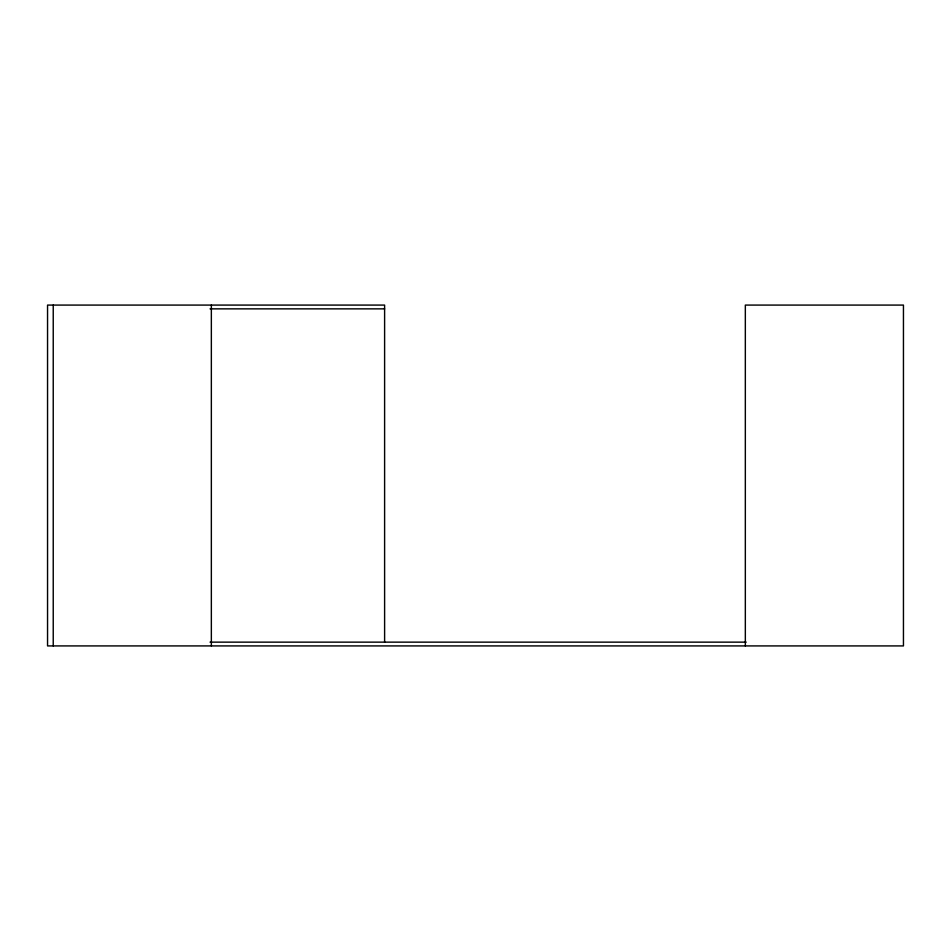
<?xml version="1.0" encoding="UTF-8"?>
<svg xmlns="http://www.w3.org/2000/svg" width="951" height="951" viewBox="0 0 951 951"><rect width="100%" height="100%" fill="white"/><g stroke="black" fill="none" stroke-linecap="round" stroke-linejoin="round"><path stroke-width="1.43" d="M210.04 308.861L384.608 308.861M210.04 642.139L746.166 642.139M745.334 645.919L745.334 305.081L903.45 305.081L903.45 645.919L47.55 645.919L47.55 305.081L384.608 305.081L384.608 642.139M211.348 305.081L211.348 645.919M53.232 305.081L53.232 645.919"/></g></svg>
